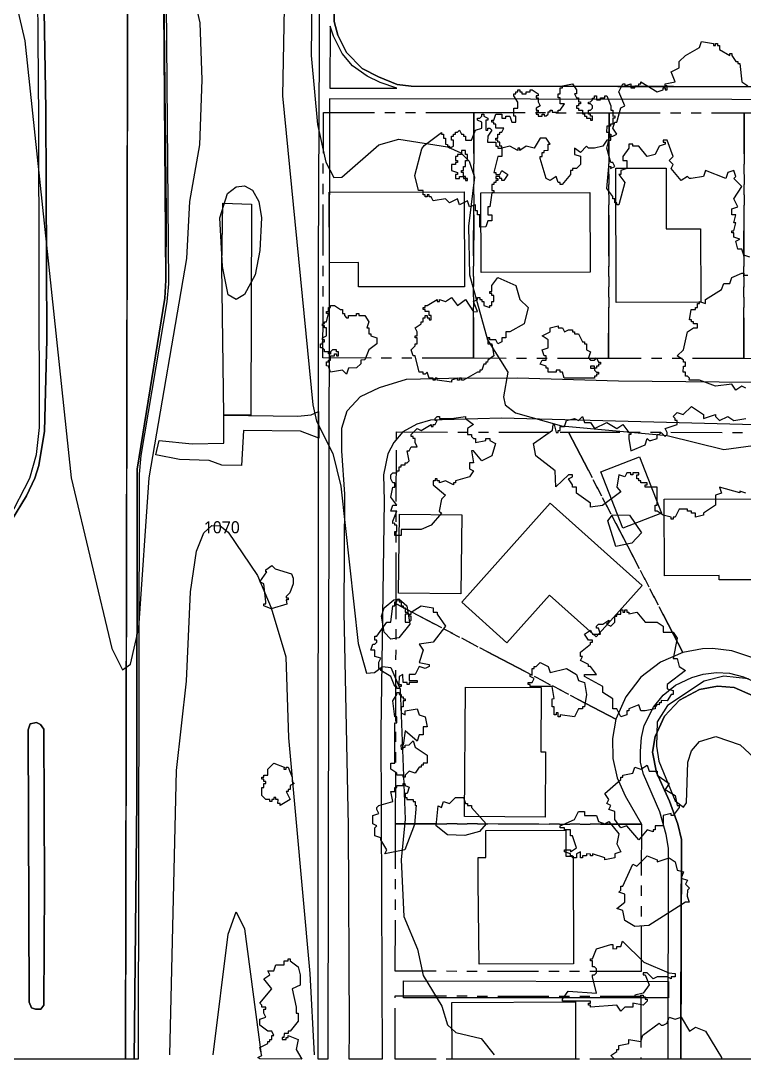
# Model space of a CAD drawing. Header units: metres. Extents: x -550 to 550, y -500 to 950.
# Drawn here: x 142.2 to 231.9, y -500 to -371.2 of the extents above; entities that cross this region are included whole.
import ezdxf
from ezdxf.enums import TextEntityAlignment as Align

# ---------------------------------------------------------------- set-up
doc = ezdxf.new("R2010")
doc.units = ezdxf.units.M
doc.header["$LTSCALE"] = 2
doc.linetypes.add('PHANTOM', pattern=[6.35, 3.175, -0.635, 0.635, -0.635, 0.635, -0.635])
for name, color, linetype in [('SITE-BLDG-EXIST', 7, 'CONTINUOUS'), ('SITE-PATH', 84, 'CONTINUOUS'), ('SITE-PROPERTY', 7, 'PHANTOM'), ('SITE-ROAD-CURB', 7, 'CONTINUOUS'), ('SITE-ROAD-GRAVEL', 32, 'CONTINUOUS'), ('SITE-ROAD-PAVED', 7, 'CONTINUOUS'), ('SITE-TREE-CANOPY', 94, 'CONTINUOUS'), ('TEXT-CONTOUR', 8, 'CONTINUOUS'), ('TOPO-CONTOUR-MAJOR', 8, 'CONTINUOUS'), ('TOPO-CONTOUR-MINOR', 9, 'CONTINUOUS')]:
    doc.layers.add(name, color=color, linetype=linetype)
doc.styles.add('OpenSans', font='OpenSans-Regular.ttf')

msp = doc.modelspace()

# ---------------------------------------------------------------- linework, layer by layer
at = {"layer": 'SITE-BLDG-EXIST'}
for points in [[(215.97, -389.5), (222.22, -389.48), (222.24, -397.01), (226.49, -397.01), (226.5, -406.13), (216.01, -406.15)], [(184.08, -401.2), (180.47, -401.22), (180.46, -392.47), (197.19, -392.43), (197.22, -404.2), (184.09, -404.23)], [(212.79, -402.4), (199.28, -402.44), (199.25, -392.55), (212.76, -392.51)], [(218.93, -425.28), (221.65, -432.29), (216.83, -434.16), (214.12, -427.15)], [(219.24, -441.24), (213.54, -447.63), (207.76, -442.45), (202.48, -448.35), (196.88, -443.33), (207.85, -431.06)], [(236.24, -430.51), (236.27, -440.55), (228.79, -440.57), (228.79, -440.03), (222.02, -440.04), (221.99, -430.56)], [(196.78, -442.29), (189.05, -442.2), (189.16, -432.42), (196.9, -432.51)], [(206.73, -453.91), (206.68, -461.9), (207.27, -461.9), (207.22, -469.97), (197.24, -469.91), (197.34, -453.86)], [(198.93, -477.99), (198.92, -474.97), (199.87, -474.97), (199.86, -471.64), (209.77, -471.59), (209.79, -474.83), (210.7, -474.83), (210.75, -488.18), (199.04, -488.22)], [(195.65, -492.97), (210.97, -492.9), (211, -500), (195.68, -500)]]:
    msp.add_lwpolyline(points, close=True, dxfattribs=at)
at = {"layer": 'SITE-PATH'}
for points in [[(167.38, -420.14), (167.12, -401.64), (167.24, -393.84), (170.83, -393.97), (170.75, -420.13)], [(176.87, -422.1), (169.81, -422.04), (169.58, -426.36), (167.13, -426.32), (165.57, -425.75), (161.89, -425.64), (158.95, -425.05), (159.35, -423.27), (163.46, -423.68), (167.38, -423.59), (167.38, -420.14), (176.54, -420.27), (178.21, -420.09), (179.13, -419.68), (179.14, -422.99)], [(222.49, -490.89), (222.49, -492.37), (189.64, -492.37), (189.64, -490.29), (222.5, -490.35)]]:
    msp.add_lwpolyline(points, close=True, dxfattribs=at)
at = {"layer": 'SITE-PROPERTY'}
for points in [[(198.33, -413.08), (179.67, -413.04), (179.73, -382.58), (198.39, -382.6)], [(215.08, -413.1), (198.33, -413.08), (198.39, -382.6), (215.14, -382.63)], [(231.84, -413.12), (215.08, -413.1), (215.14, -382.63), (231.89, -382.65)], [(250.13, -413.15), (231.84, -413.12), (231.89, -382.65), (250.18, -382.68)], [(224.3, -449.55), (221.5, -450.77), (219.09, -452.64), (217.22, -455.04), (216, -457.83), (188.74, -443.53), (188.78, -422.21), (210.11, -422.24)], [(237.31, -452.75), (232.71, -450.15), (230.38, -449.37), (227.95, -449.08), (226.72, -449.11), (224.3, -449.55), (210.11, -422.24), (237.36, -422.27)], [(215.56, -460.24), (215.6, -462.7), (216.13, -465.09), (217.13, -467.33), (219.15, -470.85), (188.68, -470.81), (188.74, -443.53), (216, -457.83)], [(219.11, -489.13), (188.64, -489.09), (188.68, -470.81), (219.15, -470.85)], [(188.64, -492.15), (219.1, -492.18), (219.09, -500), (188.62, -500)]]:
    msp.add_lwpolyline(points, close=True, dxfattribs=at)
at = {"layer": 'SITE-ROAD-CURB'}
for points in [[(181.22, -292.05), (181.05, -371.3), (181.51, -373), (182.61, -375.17), (184.52, -377.13), (186.56, -378.18), (188.89, -379.11), (190.62, -379.32), (318.75, -379.55)], [(140.74, -432.98), (143.34, -427.93), (144.15, -425), (144.52, -421.64), (144.45, -383.52), (144.02, -332.55), (144.76, -332.56), (144.88, -355.39), (145.31, -382.24), (145.42, -410.75), (145.16, -422.11), (144.43, -426.36), (143.94, -427.95), (142.92, -430.15), (141.06, -433.21)], [(355, -381.2), (180.5, -380.9), (180.29, -500), (179.08, -500), (179.09, -498.25), (179.12, -401.09), (179.39, -338.85)], [(236.38, -456.42), (230.65, -453.89), (228.6, -453.72), (226.35, -454.15), (223.86, -455.47), (222.01, -457.44), (220.86, -459.97), (220.51, -461.91), (221.04, -464.44), (222.64, -468.01), (223.66, -470.85), (224.11, -472.77), (224.05, -500), (222.48, -500), (222.51, -473.82), (222.24, -472.14), (221.42, -469.34), (219.43, -464.65), (219.04, -463.22), (219.02, -461.81), (219.16, -460.11), (219.48, -458.61), (220.64, -456.36), (221.85, -454.86), (223.36, -453.63), (225.42, -452.67), (226.82, -452.25), (228.47, -452.05), (230.08, -452.12), (231.81, -452.6), (236.75, -454.81)]]:
    msp.add_lwpolyline(points, dxfattribs=at)
for points in [[(156.58, -467.79), (156.65, -426.81), (160.07, -405.61), (160.21, -403.38), (159.91, -363.84), (157.11, -336.25), (156.8, -332.61), (157.08, -332.61), (160.21, -363.99), (160.52, -403.85), (160.33, -406.06), (157.1, -425.14), (156.87, -427.46), (156.75, -500), (156.26, -500)], [(188.84, -379.6), (186.77, -378.89), (185.15, -378.09), (183.33, -376.81), (182.06, -375.29), (180.96, -373.12), (180.56, -371.89), (180.51, -379.57)], [(144.04, -493.79), (143.53, -493.62), (143.27, -492.94), (143.14, -459.16), (143.39, -458.39), (144.15, -458.23), (144.66, -458.47), (145.08, -459.06), (145.16, -478.41), (145.05, -493.28), (144.71, -493.78)]]:
    msp.add_lwpolyline(points, close=True, dxfattribs=at)
at = {"layer": 'SITE-ROAD-GRAVEL'}
msp.add_lwpolyline([(237.96, -421.45), (201.82, -420.5), (193.02, -420.77), (191.32, -421.24), (189.59, -422.21), (188.44, -423.53), (187.71, -424.92), (187.18, -427.53), (187.28, -430.76), (186.85, -459.31), (187.02, -500), (182.93, -500), (182.97, -496.29), (182.85, -471.05), (182.3, -444.55), (182.38, -429.91), (182, -424.56), (182.03, -421.76), (182.66, -419.59), (184.31, -417.82), (186.67, -416.68), (190.02, -415.67), (195.26, -415.54), (203.79, -415.52), (216.32, -415.88), (262.15, -416.33)], dxfattribs=at)
at = {"layer": 'SITE-ROAD-PAVED'}
for points in [[(353.18, -379.54), (190.62, -379.32), (188.89, -379.11), (186.56, -378.18), (184.52, -377.13), (182.61, -375.17), (181.51, -373), (181.05, -371.3), (181.22, -292.05)], [(141.06, -433.21), (142.92, -430.15), (143.94, -427.95), (144.43, -426.36), (145.16, -422.11), (145.42, -410.75), (145.31, -382.24), (144.88, -355.39), (144.76, -332.56), (155.52, -332.6), (155.19, -500), (138.53, -500)], [(233.27, -500), (224.05, -500), (224.05, -494.56), (224.11, -472.77), (223.66, -470.85), (222.64, -468.01), (221.04, -464.44), (220.51, -461.91), (220.86, -459.97), (222.01, -457.44), (223.86, -455.47), (226.35, -454.15), (228.6, -453.72), (230.65, -453.89), (236.38, -456.42)]]:
    msp.add_lwpolyline(points, dxfattribs=at)
for points in [[(155.31, -440.73), (155.52, -332.6), (156.8, -332.61), (159.91, -363.84), (160.22, -395.15), (160.21, -403.38), (160.07, -405.61), (156.65, -426.81), (156.58, -467.79), (156.26, -500), (155.19, -500)], [(144.04, -493.79), (144.71, -493.78), (145.05, -493.28), (145.16, -478.41), (145.08, -459.06), (144.66, -458.47), (144.15, -458.23), (143.39, -458.39), (143.14, -459.16), (143.27, -492.94), (143.53, -493.62)]]:
    msp.add_lwpolyline(points, close=True, dxfattribs=at)
at = {"layer": 'SITE-TREE-CANOPY'}
for points in [[(232.6, -400.54), (231.85, -400.29), (231.6, -399.54), (231.1, -399.54), (230.85, -398.54), (231.35, -398.29), (230.6, -398.04), (230.6, -397.54), (230.35, -397.54), (230.35, -397.29), (230.6, -397.29), (230.85, -396.29), (230.6, -396.29), (230.84, -395.29), (230.35, -395.29), (230.35, -394.54), (231.1, -394.29), (230.59, -393.29), (231.6, -391.79), (230.6, -390.8), (230.85, -390.54), (230.6, -389.79), (229.85, -390.04), (229.6, -390.79), (227.09, -389.79), (226.85, -390.53), (225.34, -390.79), (225.1, -390.79), (224.85, -390.54), (224.1, -391.04), (222.85, -389.54), (223.1, -389.04), (222.6, -388.54), (223.1, -388.04), (222.34, -386.04), (221.85, -386.03), (221.85, -386.29), (222.1, -386.29), (222.1, -386.54), (221.35, -386.79), (220.85, -387.79), (219.85, -388.05), (218.85, -386.79), (218.09, -386.79), (218.09, -386.54), (217.6, -386.54), (217.6, -387.04), (216.85, -388.04), (216.85, -388.54), (217.35, -388.54), (217.35, -389.54), (216.59, -389.79), (216.6, -390.29), (216.35, -390.29), (217.1, -391.29), (216.35, -394.04), (216.1, -394.04), (216.1, -393.79), (215.85, -393.79), (215.85, -393.29), (215.6, -393.29), (215.6, -393.03), (214.85, -392.04), (215.1, -389.29), (215.35, -389.29), (215.34, -389.54), (215.85, -389.29), (215.6, -388.79), (215.35, -388.78), (214.85, -387.04), (215.1, -386.04), (215.35, -386.04), (215.35, -385.54), (215.6, -385.54), (216.09, -385.29), (215.6, -384.54), (215.85, -383.79), (216.1, -383.79), (216.6, -382.03), (217.1, -381.79), (216.35, -380.04), (216.85, -379.04), (217.1, -379.04), (217.1, -379.29), (217.84, -379.04), (217.85, -379.54), (218.35, -379.54), (218.35, -379.29), (218.85, -379.29), (218.85, -379.04), (219.09, -379.05), (219.09, -378.79), (221.09, -380.04), (221.85, -379.79), (221.85, -379.54), (222.1, -379.54), (222.1, -379.79), (222.35, -379.79), (222.35, -379.29), (222.1, -379.29), (222.1, -379.04), (223.35, -378.79), (222.85, -377.54), (223.84, -377.04), (223.85, -376.29), (224.6, -375.54), (226.35, -374.54), (226.59, -373.79), (228.1, -374.04), (228.1, -374.28), (228.35, -374.28), (228.35, -374.04), (228.6, -374.04), (228.6, -374.29), (228.85, -374.29), (228.85, -374.79), (230.1, -375.54), (230.1, -375.29), (230.35, -375.29), (230.35, -375.54), (230.85, -376.29), (231.1, -376.29), (231.1, -376.54), (231.35, -376.54), (231.6, -378.79), (232.35, -379.28)], [(232.1, -416.79), (231.6, -416.54), (230.85, -417.04), (230.35, -416.29), (228.35, -416.54), (226.34, -415.78), (225.09, -415.79), (225.1, -415.54), (224.85, -415.29), (224.6, -415.29), (224.6, -414.79), (224.34, -414.79), (224.35, -414.04), (224.6, -414.04), (224.6, -413.54), (224.35, -413.54), (224.35, -413.29), (223.6, -412.79), (224.35, -412.04), (224.85, -409.79), (225.59, -409.29), (226.1, -409.29), (226.1, -408.79), (225.6, -408.79), (225.6, -408.54), (225.35, -408.54), (225.35, -408.29), (225.1, -408.29), (225.34, -407.04), (225.85, -407.04), (225.85, -406.79), (226.1, -406.79), (226.1, -406.28), (226.35, -406.29), (226.35, -406.04), (227.09, -406.29), (227.1, -405.79), (229.1, -404.54), (229.35, -403.79), (230.1, -403.79), (230.35, -403.04), (231.6, -402.54), (231.85, -402.54), (231.85, -402.79), (232.35, -402.79)], [(232.1, -429.79), (231.35, -429.54), (231.35, -429.78), (228.85, -429.04), (229.1, -429.79), (228.35, -430.04), (228.35, -431.29), (226.85, -432.29), (226.85, -432.54), (225.85, -432.79), (225.85, -432.29), (225.35, -432.29), (225.35, -432.04), (224.85, -432.03), (224.85, -431.79), (223.85, -431.79), (223.35, -432.79), (223.1, -432.79), (223.1, -433.04), (222.85, -433.04), (222.85, -432.79), (221.85, -432.54), (221.1, -432.04), (220.85, -432.04), (220.85, -431.28), (221.1, -431.28), (221.1, -429.04), (219.6, -429.04), (219.6, -428.79), (219.85, -428.79), (219.85, -428.54), (219.09, -428.53), (219.1, -428.29), (218.85, -428.29), (218.85, -428.04), (218.6, -428.04), (218.6, -427.54), (218.85, -427.54), (218.85, -427.29), (218.1, -427.29), (218.1, -427.54), (217.85, -427.54), (217.85, -427.29), (217.35, -427.29), (217.1, -427.79), (216.35, -427.54), (216.1, -429.04), (216.6, -429.64), (214.34, -431.35), (212.85, -431.54), (212.85, -431.04), (211.1, -429.79), (211.09, -429.04), (210.6, -429.04), (210.6, -428.79), (210.1, -428.04), (210.6, -427.79), (210.6, -427.54), (210.1, -427.54), (208.54, -429.01), (208.48, -427.03), (206.08, -425.19), (205.79, -423.63), (208.13, -422), (208.2, -421.29), (208.34, -421.29), (208.6, -422.29), (208.85, -422.29), (208.85, -422.04), (209.09, -422.04), (209.1, -421.54), (209.6, -421.54), (209.85, -420.79), (210.85, -420.54), (211.35, -420.79), (211.85, -420.29), (212.1, -421.04), (212.85, -421.04), (213.34, -421.79), (214.85, -421.04), (216.1, -421.79), (216.85, -421.29), (217.6, -422.29), (217.85, -422.29), (217.85, -422.54), (217.6, -422.54), (217.6, -423.04), (217.85, -424.54), (219.6, -423.79), (219.85, -423.04), (220.1, -423.29), (220.34, -423.29), (221.1, -423.04), (221.1, -422.54), (221.35, -422.54), (221.6, -422.29), (222.1, -422.79), (222.35, -422.54), (222.35, -422.29), (222.1, -421.79), (223.6, -421.29), (223.6, -420.79), (223.35, -420.79), (223.35, -420.54), (223.09, -420.29), (223.6, -419.79), (224.34, -420.04), (225.35, -419.04), (226.85, -420.03), (226.84, -420.54), (228.35, -420.04), (228.35, -420.29), (228.85, -420.79), (229.85, -420.29), (230.59, -420.78), (232.1, -420.54)]]:
    msp.add_lwpolyline(points, dxfattribs=at)
for points in [[(214.85, -386.04), (214.35, -386.79), (213.35, -387.04), (212.59, -387.03), (212.35, -386.79), (211.6, -387.55), (210.85, -387.04), (210.85, -387.79), (211.6, -388.03), (211.6, -389.04), (211.1, -389.54), (210.6, -389.54), (210.6, -389.79), (210.35, -389.79), (210.35, -390.29), (209.34, -391.54), (209.1, -391.54), (209.1, -391.29), (208.85, -391.29), (208.59, -390.54), (207.85, -391.04), (207.35, -390.79), (206.6, -388.3), (206.6, -388.04), (206.85, -388.04), (206.85, -387.54), (207.1, -387.54), (207.1, -387.29), (207.6, -387.28), (207.6, -386.54), (207.85, -386.54), (207.35, -385.79), (206.6, -385.79), (205.85, -387.04), (204.85, -386.79), (204.1, -387.29), (204.1, -387.04), (203.85, -387.03), (203.85, -387.29), (202.85, -386.79), (201.85, -387.04), (201.85, -386.79), (201.6, -386.79), (201.6, -386.29), (201.34, -386.29), (201.35, -386.04), (201.1, -386.04), (201.1, -385.79), (201.35, -385.79), (201.35, -385.29), (201.6, -385.29), (201.6, -385.04), (201.85, -385.04), (202.1, -384.54), (201.1, -384.54), (201.09, -384.04), (200.85, -384.04), (200.85, -383.79), (200.6, -383.79), (200.6, -383.54), (200.85, -383.54), (201.1, -382.79), (201.85, -382.79), (201.85, -383.29), (202.35, -383.3), (202.35, -383.04), (202.84, -383.04), (203.1, -383.79), (203.6, -383.79), (203.6, -383.04), (203.35, -383.04), (203.34, -382.04), (203.85, -382.04), (203.84, -381.3), (203.35, -380.54), (203.35, -380.29), (203.6, -380.29), (203.6, -380.04), (203.85, -380.04), (203.85, -379.79), (204.1, -379.79), (204.1, -380.04), (204.34, -380.04), (204.34, -380.29), (204.85, -380.3), (204.85, -380.04), (205.35, -380.04), (205.35, -379.8), (205.6, -379.78), (206.35, -380.29), (206.35, -380.54), (206.1, -380.54), (206.1, -380.79), (206.35, -380.79), (206.34, -381.29), (206.6, -381.79), (206.1, -382.04), (206.1, -382.29), (206.35, -382.29), (206.35, -382.54), (206.1, -382.54), (206.1, -382.79), (206.35, -382.79), (206.35, -383.04), (206.85, -383.05), (206.85, -382.79), (207.1, -382.79), (207.1, -383.03), (207.35, -383.03), (207.6, -382.79), (207.6, -382.53), (207.85, -382.53), (207.85, -382.29), (208.1, -382.29), (208.1, -382.54), (208.85, -382.54), (208.85, -382.29), (209.1, -382.29), (209.6, -381.54), (209.1, -381.54), (209.1, -380.79), (208.85, -380.79), (208.85, -380.29), (209.1, -380.29), (209.1, -379.54), (209.35, -379.54), (209.35, -379.29), (210.6, -379.03), (211.1, -379.79), (211.1, -380.29), (210.85, -380.29), (211.1, -380.79), (211.35, -380.79), (211.35, -381.29), (211.6, -381.29), (211.6, -381.54), (211.34, -381.54), (211.34, -381.79), (211.1, -381.79), (211.1, -382.04), (211.35, -382.04), (211.35, -382.29), (211.85, -382.3), (211.85, -382.78), (212.09, -382.78), (212.09, -383.04), (212.35, -383.04), (212.35, -383.29), (212.85, -383.29), (212.85, -383.54), (213.1, -383.54), (213.1, -383.04), (212.85, -383.04), (212.85, -382.79), (212.6, -382.79), (212.6, -382.29), (212.85, -382.29), (213.1, -382.04), (213.1, -381.79), (212.85, -381.54), (212.59, -381.54), (212.6, -381.3), (212.85, -381.28), (213.09, -381.04), (213.09, -380.8), (213.35, -380.78), (213.35, -380.54), (213.6, -380.54), (213.6, -381.04), (214.1, -381.04), (214.1, -380.79), (214.6, -380.79), (214.6, -380.54), (214.85, -380.54), (215.35, -381.79), (215.35, -382.29), (215.6, -382.29), (215.6, -383.05), (215.84, -383.03), (215.84, -383.29), (215.6, -383.29), (215.6, -384.04), (215.34, -384.03), (215.34, -384.29), (214.85, -384.29), (214.84, -385.04), (215.1, -385.04), (215.1, -385.29), (215.35, -385.29), (215.35, -385.54), (215.1, -385.54), (215.1, -386.04)], [(201.85, -387.04), (201.85, -388.04), (201.35, -388.04), (200.85, -390.03), (201.1, -390.03), (201.1, -390.29), (201.6, -390.29), (201.85, -389.79), (202.6, -390.29), (202.1, -391.04), (201.84, -391.04), (201.84, -390.79), (201.6, -390.79), (201.6, -390.54), (201.1, -390.54), (201.1, -390.79), (201.35, -390.79), (201.35, -391.04), (201.1, -391.04), (201.1, -391.29), (200.85, -391.29), (200.85, -391.54), (200.6, -391.54), (200.6, -392.29), (200.85, -392.29), (200.85, -392.54), (200.6, -392.54), (200.34, -394.29), (200.1, -394.29), (200.1, -395.29), (200.6, -395.28), (200.59, -396.04), (200.1, -396.04), (199.85, -396.79), (199.1, -396.8), (199.1, -395.29), (198.85, -395.29), (198.85, -394.79), (198.59, -394.79), (198.6, -394.04), (197.85, -394.29), (197.6, -393.55), (196.6, -394.04), (196.35, -393.29), (195.34, -393.79), (194.85, -393.29), (193.35, -393.54), (193.1, -393.04), (192.85, -393.04), (192.85, -392.79), (192.6, -392.79), (192.6, -393.04), (192.35, -393.04), (192.35, -392.79), (192.1, -392.79), (192.09, -392.29), (191.53, -392.29), (191.06, -390.41), (191.92, -387.11), (192.21, -386.7), (194.35, -385.06), (194.35, -385.29), (194.6, -385.29), (194.6, -385.79), (194.85, -385.79), (194.85, -386.54), (195.1, -386.55), (195.1, -386.79), (195.35, -386.79), (195.35, -387.04), (195.84, -386.79), (195.85, -386.03), (195.6, -386.03), (195.6, -385.54), (195.85, -385.55), (195.85, -385.29), (196.1, -385.29), (196.1, -385.04), (196.35, -385.05), (196.6, -384.79), (196.85, -385.29), (197.1, -385.29), (197.1, -385.54), (197.35, -385.54), (197.35, -386.04), (198.1, -386.04), (198.6, -384.79), (199.35, -384.54), (199.35, -383.79), (198.85, -383.54), (198.85, -383.29), (199.1, -383.29), (199.35, -383.04), (199.35, -382.79), (199.6, -382.79), (199.6, -383.04), (200.1, -383.29), (200.1, -383.54), (199.85, -383.54), (199.85, -384.79), (200.1, -384.79), (200.1, -384.54), (200.35, -384.54), (200.6, -384.79), (200.1, -385.54), (200.09, -386.28), (201.1, -386.29), (201.1, -386.79), (201.35, -386.79), (201.35, -387.04)], [(197.1, -390.29), (197.1, -390.04), (196.85, -390.04), (196.85, -389.78), (197.1, -389.78), (197.1, -389.28), (197.34, -389.28), (197.35, -388.54), (197.6, -388.54), (197.6, -387.79), (197.35, -387.79), (197.35, -387.29), (196.85, -387.29), (196.85, -387.79), (196.35, -387.79), (196.35, -388.04), (196.1, -388.04), (196.1, -388.54), (196.35, -388.54), (196.35, -388.79), (196.1, -388.79), (196.09, -389.04), (195.6, -389.04), (195.6, -389.79), (196.35, -390.04), (196.35, -390.28), (196.1, -390.3), (196.1, -390.78), (196.6, -390.79), (196.6, -390.54), (197.1, -390.54)], [(197.1, -390.79), (197.35, -390.79), (197.35, -390.54), (197.1, -390.54)], [(197.35, -391.04), (197.6, -391.04), (197.6, -390.79), (197.35, -390.79)], [(204.1, -405.79), (205.1, -406.79), (204.6, -408.79), (202.85, -409.79), (202.35, -409.79), (202.35, -410.54), (201.85, -410.54), (201.85, -411.04), (201.35, -411.29), (201.1, -410.79), (200.34, -410.79), (200.34, -410.53), (200.1, -410.53), (200.1, -411.29), (200.6, -411.29), (200.85, -412.79), (200.1, -413.29), (200.09, -413.54), (199.85, -413.54), (199.85, -413.79), (199.6, -413.79), (199.35, -414.54), (199.1, -414.54), (199.1, -414.79), (198.85, -414.79), (197.1, -415.79), (196.85, -415.79), (196.85, -415.54), (196.59, -415.54), (196.59, -415.79), (196.35, -415.79), (196.35, -415.54), (195.6, -415.79), (195.6, -416.03), (193.85, -415.79), (193.85, -415.54), (193.6, -415.54), (193.6, -415.79), (193.35, -415.79), (193.35, -415.54), (192.84, -415.54), (192.6, -414.79), (192.35, -415.04), (192.1, -415.04), (192.1, -414.78), (191.6, -414.79), (191.1, -412.79), (190.85, -412.79), (190.59, -412.04), (191.1, -411.54), (191.1, -411.29), (191.35, -411.29), (191.35, -410.53), (191.09, -410.55), (191.1, -410.29), (191.35, -410.29), (191.35, -409.79), (191.1, -409.29), (191.85, -408.79), (191.85, -408.54), (192.09, -408.54), (192.1, -408.04), (192.35, -408.04), (192.35, -407.79), (192.59, -407.79), (192.6, -408.04), (192.85, -408.04), (192.85, -408.29), (193.1, -408.29), (193.1, -407.79), (192.85, -407.79), (192.85, -407.29), (192.35, -407.29), (192.35, -407.04), (192.1, -407.04), (192.1, -406.79), (192.35, -406.79), (192.35, -406.54), (192.6, -406.54), (193.85, -405.79), (193.85, -406.04), (194.1, -406.04), (194.1, -405.79), (194.85, -406.04), (195.6, -405.55), (196.35, -406.54), (197.34, -405.79), (198.35, -407.3), (198.85, -407.28), (198.35, -406.04), (198.85, -405.79), (198.85, -405.54), (199.1, -405.54), (199.1, -405.79), (199.35, -405.79), (199.35, -406.04), (199.6, -406.04), (199.6, -406.54), (200.35, -406.79), (200.35, -406.54), (200.6, -406.54), (200.6, -406.04), (200.85, -406.04), (200.85, -405.28), (200.6, -405.28), (200.6, -405.04), (200.34, -405.04), (200.34, -404.79), (200.6, -404.8), (200.6, -404.04), (201.34, -403.04), (203.6, -404.04)], [(181.85, -407.04), (182.1, -407.04), (182.1, -407.54), (182.35, -407.54), (182.35, -407.79), (182.6, -408.04), (182.85, -408.04), (182.85, -407.79), (183.85, -407.79), (183.85, -407.54), (184.1, -407.54), (184.1, -407.79), (184.85, -407.79), (185.35, -408.54), (185.1, -409.29), (185.34, -409.29), (185.35, -410.04), (185.6, -410.04), (185.6, -410.29), (186.35, -410.54), (186.35, -411.28), (185.35, -412.04), (184.85, -413.28), (184.35, -413.3), (184.35, -413.78), (183.85, -414.28), (182.84, -414.29), (182.6, -415.04), (182.1, -414.54), (180.6, -414.79), (180.35, -414.04), (180.1, -414.03), (180.1, -413.53), (180.35, -413.53), (180.35, -413.29), (180.6, -413.29), (180.6, -412.79), (181.1, -412.79), (181.1, -412.53), (181.35, -412.53), (181.35, -412.79), (181.6, -412.79), (181.6, -412.29), (181.34, -412.29), (181.34, -412.03), (180.85, -412.04), (180.6, -412.29), (180.6, -412.55), (180.35, -412.54), (180.35, -412.29), (179.85, -412.29), (179.85, -412.04), (179.6, -411.79), (179.35, -411.79), (179.35, -411.29), (179.6, -411.29), (179.6, -411.04), (179.85, -411.04), (179.85, -410.79), (179.6, -410.79), (179.6, -410.54), (180.1, -410.29), (180.1, -409.29), (179.85, -409.28), (179.85, -409.04), (179.6, -409.04), (179.6, -408.8), (179.85, -408.78), (179.85, -408.54), (180.1, -408.54), (180.35, -407.54), (180.1, -407.54), (180.1, -407.29), (180.35, -407.29), (180.35, -406.79), (180.6, -406.79), (180.6, -406.54), (181.1, -406.54)], [(213.35, -414.54), (213.6, -414.79), (213.84, -414.79), (213.84, -415.03), (213.6, -415.03), (213.6, -415.29), (213.35, -415.29), (213.35, -415.53), (209.59, -415.54), (209.35, -414.78), (209.1, -414.8), (209.1, -414.54), (208.6, -414.54), (208.6, -414.79), (207.6, -414.79), (207.59, -414.29), (207.35, -414.29), (207.35, -414.04), (206.6, -413.79), (206.84, -413.29), (207.35, -413.29), (207.35, -412.79), (207.1, -412.79), (206.85, -412.04), (207.6, -411.79), (207.6, -410.79), (206.85, -410.29), (207.85, -409.79), (207.85, -409.29), (208.84, -409.04), (208.84, -409.29), (209.35, -409.29), (209.6, -409.79), (210.1, -409.53), (210.6, -409.54), (210.6, -409.79), (210.85, -409.79), (210.84, -410.04), (211.35, -410.04), (211.85, -411.04), (212.1, -411.04), (212.1, -411.29), (212.35, -411.3), (212.35, -412.04), (212.85, -412.29), (212.6, -413.04), (212.85, -413.29), (213.35, -413.29), (213.6, -413.04), (213.85, -413.54), (214.1, -413.54), (214.1, -413.79), (213.85, -413.79), (213.85, -414.04), (213.6, -414.04), (213.6, -414.29), (213.35, -414.29)], [(213.35, -414.04), (212.85, -414.04), (212.85, -414.29), (213.35, -414.29)], [(199.35, -425.8), (198.35, -424.54), (198.1, -424.54), (198.35, -426.04), (197.85, -426.04), (197.84, -426.79), (198.35, -427.04), (197.85, -427.78), (196.1, -428.29), (196.1, -428.54), (195.85, -428.54), (195.85, -428.79), (194.85, -428.29), (194.1, -428.54), (194.1, -428.29), (193.85, -428.29), (193.85, -428.04), (193.6, -428.03), (193.6, -428.29), (193.35, -428.29), (193.35, -428.79), (194.85, -430.04), (194.35, -430.54), (194.09, -432.04), (194.35, -432.28), (193.09, -433.79), (191.85, -434.3), (189.35, -434.29), (189.35, -435.04), (188.6, -435.04), (188.6, -434.54), (188.84, -434.54), (188.85, -433.79), (188.6, -433.79), (188.6, -433.53), (188.35, -433.55), (188.35, -433.29), (188.85, -432.04), (188.1, -432.04), (188.35, -431.29), (188.85, -431.29), (188.1, -430.29), (188.35, -429.04), (188.6, -429.04), (188.6, -428.54), (188.35, -428.54), (188.09, -428.04), (188.1, -427.54), (188.35, -427.29), (188.85, -427.29), (188.85, -427.04), (189.1, -427.04), (189.1, -426.54), (189.35, -426.54), (189.35, -426.29), (189.85, -426.29), (189.85, -426.04), (190.1, -426.04), (190.34, -425.79), (190.1, -424.54), (190.35, -424.54), (190.6, -424.04), (191.34, -424.04), (191.1, -423.54), (191.1, -423.04), (190.85, -423.04), (190.85, -422.79), (190.59, -422.79), (190.59, -422.54), (191.35, -421.79), (191.85, -422.04), (193.1, -421.29), (193.1, -421.54), (193.35, -421.54), (193.35, -421.29), (193.6, -421.29), (193.85, -420.79), (193.6, -420.79), (193.6, -420.54), (193.85, -420.29), (194.1, -420.29), (194.1, -420.54), (195.6, -420.54), (197.35, -420.29), (197.35, -420.54), (198.35, -421.29), (197.6, -421.79), (197.6, -422.54), (198.1, -422.53), (198.1, -422.79), (198.35, -423.04), (198.6, -423.04), (198.6, -423.54), (199.85, -423.29), (199.85, -423.04), (200.35, -423.04), (200.35, -423.29), (201.07, -423.65), (200.61, -425.16)], [(219.16, -434.73), (217.96, -436.01), (215.98, -436.43), (214.99, -433.25), (215.56, -432.47), (217.68, -432.54)], [(172.35, -443.54), (172.6, -443.54), (172.6, -443.29), (172.35, -441.04), (171.85, -440.79), (172.73, -439.54), (172.6, -439.54), (172.6, -439.29), (173.35, -438.79), (173.75, -439.2), (175.77, -439.81), (175.98, -440.35), (175.99, -441.03), (175.55, -442.15), (175.1, -442.62), (175.1, -442.79), (175.35, -442.79), (175.35, -443.04), (175.1, -443.04), (175.19, -443.57), (173.26, -444.16), (172.35, -443.79)], [(189.1, -443.29), (189.35, -443.29), (189.35, -443.79), (189.6, -443.79), (189.6, -444.04), (189.85, -444.04), (189.85, -444.54), (190.1, -444.54), (190.1, -444.79), (189.85, -444.79), (189.85, -445.79), (190.35, -445.8), (190.6, -445.54), (190.59, -445.04), (190.35, -445.04), (190.35, -444.79), (190.59, -444.79), (190.59, -444.54), (191.85, -443.79), (193.35, -444.04), (193.35, -444.54), (193.85, -444.54), (193.85, -444.79), (194.85, -446.29), (193.35, -448.29), (191.6, -448.54), (192.1, -449.29), (191.6, -450.79), (192.85, -451.04), (192.85, -451.29), (192.35, -451.54), (191.6, -451.29), (191.1, -452.29), (190.35, -452.29), (190.35, -453.04), (191.35, -453.04), (191.35, -453.29), (190.34, -453.29), (190.34, -453.54), (190.1, -453.54), (190.1, -453.29), (189.6, -453.29), (189.59, -452.29), (189.1, -452.53), (189.09, -453.54), (189.35, -453.54), (189.35, -453.79), (189.1, -453.79), (189.1, -454.04), (188.85, -454.04), (188.85, -453.79), (188.6, -453.79), (188.1, -452.54), (186.85, -451.79), (186.85, -451.54), (186.6, -451.54), (186.6, -450.78), (186.85, -450.28), (186.1, -450.04), (186.1, -449.29), (185.6, -449.29), (185.85, -448.54), (186.09, -448.54), (186.35, -448.29), (186.35, -448.04), (186.1, -448.04), (186.1, -447.54), (186.35, -447.54), (187.59, -445.79), (188.1, -445.79), (188.35, -443.79), (188.59, -443.79), (188.59, -443.29), (188.85, -443.29), (188.85, -443.03), (189.1, -443.03)], [(217.35, -444.54), (217.6, -444.54), (217.6, -444.78), (218.6, -444.54), (219.6, -445.79), (221.1, -445.79), (221.85, -446.29), (221.85, -447.04), (223.1, -447.04), (223.6, -447.8), (223.1, -450.29), (223.6, -450.29), (223.85, -451.29), (224.6, -451.79), (222.35, -453.54), (222.35, -454.05), (223.1, -454.29), (223.1, -454.79), (222.85, -454.79), (222.35, -455.54), (221.6, -455.53), (221.6, -455.79), (221.35, -455.79), (221.35, -456.04), (221.1, -456.03), (220.85, -456.29), (220.85, -456.53), (219.6, -456.79), (219.1, -456.79), (218.85, -456.04), (217.6, -456.54), (217.6, -456.79), (217.35, -456.79), (217.34, -457.29), (216.6, -457.54), (216.1, -456.54), (215.6, -456.54), (215.6, -455.29), (214.35, -454.54), (214.35, -453.79), (212.1, -452.54), (212.1, -452.29), (213.6, -452.29), (212.85, -451.29), (212.6, -451.29), (212.6, -451.04), (211.6, -450.54), (211.85, -450.04), (211.59, -450.04), (211.6, -449.54), (212.85, -448.54), (212.85, -448.29), (213.1, -448.29), (213.1, -448.04), (212.59, -448.04), (212.1, -447.29), (212.85, -446.79), (213.1, -447.29), (214.1, -447.29), (213.85, -446.54), (213.6, -446.54), (213.6, -446.29), (213.85, -446.04), (214.35, -446.04), (215.1, -445.54), (215.1, -445.79), (214.84, -446.04), (215.35, -446.29), (215.85, -445.79), (215.85, -445.04), (216.1, -445.04), (216.1, -444.79), (216.59, -444.79), (216.6, -444.29), (216.85, -444.29), (216.85, -444.54), (217.1, -444.54), (217.1, -444.29), (217.35, -444.29)], [(207.85, -452.04), (209.85, -451.54), (211.1, -452.28), (211.34, -453.04), (212.1, -453.29), (212.35, -454.79), (212.1, -456.29), (211.85, -456.29), (211.85, -456.53), (211.35, -456.55), (210.85, -457.53), (209.1, -457.29), (209.1, -457.54), (208.85, -457.54), (208.85, -457.04), (208.6, -457.04), (208.6, -457.29), (208.35, -457.29), (208.35, -456.29), (208.1, -456.29), (208.1, -455.3), (208.35, -455.28), (208.1, -453.79), (205.35, -453.79), (205.35, -453.55), (205.1, -453.54), (205.1, -453.29), (205.6, -453.29), (205.85, -452.79), (205.35, -452.54), (205.35, -452.29), (205.6, -452.29), (205.59, -451.54), (205.85, -451.54), (205.85, -451.29), (206.1, -451.29), (206.6, -450.79), (207.6, -451.29)], [(189.1, -454.79), (189.35, -454.79), (189.35, -455.04), (189.6, -455.04), (189.6, -455.29), (189.85, -455.29), (189.85, -455.54), (189.6, -455.54), (189.6, -456.29), (189.35, -456.29), (189.35, -457.04), (189.85, -457.29), (189.85, -456.78), (191.35, -456.54), (191.6, -457.29), (192.35, -457.54), (192.6, -458.79), (192.1, -458.79), (192.1, -459.79), (191.6, -459.79), (191.35, -460.54), (189.85, -459.29), (189.6, -461.04), (189.34, -461.04), (189.35, -461.54), (189.6, -461.55), (189.6, -461.29), (189.85, -461.29), (189.85, -461.04), (190.35, -461.03), (190.85, -460.53), (191.1, -461.29), (192.59, -462.29), (192.6, -463.28), (192.1, -463.29), (192.09, -463.54), (191.85, -463.54), (191.85, -463.8), (191.6, -463.79), (191.1, -464.54), (190.34, -464.29), (189.85, -464.79), (189.85, -465.04), (189.6, -465.04), (189.6, -464.79), (188.85, -464.79), (188.85, -464.54), (188.1, -464.04), (188.1, -463.29), (188.6, -463.29), (188.6, -458.28), (188.85, -458.29), (188.85, -457.54), (188.6, -457.54), (188.35, -455.54), (188.85, -454.79), (188.85, -454.54), (189.1, -454.54)], [(174.84, -464.04), (175.1, -464.04), (175.1, -463.78), (175.35, -463.79), (175.85, -465.04), (175.85, -465.54), (176.1, -465.79), (175.6, -466.04), (175.6, -466.54), (175.35, -466.54), (175.35, -466.79), (175.1, -466.79), (175.6, -467.79), (174.35, -468.54), (174.35, -468.29), (174.09, -468.29), (174.1, -467.79), (173.85, -467.79), (173.85, -467.54), (173.6, -467.54), (173.6, -467.79), (173.35, -467.79), (173.35, -468.04), (173.1, -468.04), (173.1, -467.79), (172.6, -467.79), (172.09, -467.28), (172.1, -466.29), (172.35, -466.3), (172.35, -465.79), (172.6, -465.79), (172.6, -465.54), (172.35, -465.54), (172.35, -465.29), (172.1, -465.29), (172.1, -465.04), (172.35, -465.04), (172.35, -464.79), (172.85, -464.79), (172.85, -464.04), (173.6, -463.29), (174.85, -463.78)], [(220.1, -464.29), (221.1, -464.29), (221.1, -464.79), (222.6, -465.79), (222.09, -466.54), (223.35, -467.29), (223.59, -468.54), (223.85, -468.54), (223.85, -468.79), (223.09, -469.79), (222.85, -469.79), (222.85, -469.54), (221.84, -469.78), (221.85, -471.04), (220.85, -471.04), (220.84, -471.54), (220.6, -471.54), (220.6, -471.79), (219.85, -471.54), (218.85, -472.8), (217.35, -471.04), (216.6, -471.29), (215.85, -470.29), (215.85, -469.29), (215.1, -469.04), (215.35, -468.54), (214.85, -468.29), (215.1, -467.78), (214.6, -467.04), (216.6, -465.3), (216.6, -465.04), (216.85, -465.04), (216.85, -464.79), (218.1, -464.54), (218.35, -463.78), (219.1, -464.04), (219.85, -463.54)], [(187.35, -474.53), (187.6, -474.03), (186.85, -472.79), (186.85, -472.54), (186.1, -472.29), (186.1, -471.29), (186.35, -471.04), (185.85, -470.8), (185.85, -469.79), (186.59, -469.54), (186.35, -469.04), (186.35, -468.79), (186.6, -468.54), (188.35, -468.04), (188.09, -466.79), (188.6, -466.79), (188.6, -466.29), (188.85, -466.29), (188.85, -466.04), (189.6, -466.04), (189.6, -465.79), (189.84, -465.79), (189.85, -466.04), (190.35, -466.28), (190.1, -467.04), (189.85, -467.04), (189.85, -467.54), (190.09, -467.54), (190.09, -467.79), (190.85, -467.79), (190.85, -468.04), (191.1, -468.04), (191.1, -468.54), (191.22, -468.5), (191.02, -470.9), (189.82, -474.02)], [(199.09, -471.75), (197.25, -472.24), (195.13, -472.18), (193.71, -471.04), (193.95, -468.59), (194.35, -468.79), (194.6, -468.04), (195.35, -468.29), (196.1, -467.54), (197.1, -467.54), (197.35, -468.29), (197.59, -468.29), (197.59, -468.54), (198.1, -468.54), (198.1, -468.79), (199.9, -470.8)], [(212.1, -469.79), (213.6, -469.79), (213.85, -470.54), (214.6, -470.79), (215.1, -470.54), (216.35, -472.04), (216.09, -473.29), (216.6, -474.29), (215.85, -474.54), (215.85, -475.04), (214.6, -475.29), (214.6, -475.04), (213.09, -474.53), (213.1, -474.79), (212.85, -474.79), (212.85, -474.55), (212.35, -474.54), (212.35, -474.79), (211.85, -474.79), (211.85, -475.04), (211.6, -475.04), (211.6, -474.29), (211.1, -474.54), (211.1, -475.04), (210.6, -475.04), (210.6, -474.79), (210.35, -474.79), (210.35, -474.54), (209.6, -474.29), (209.6, -474.04), (210.35, -474.04), (210.35, -474.29), (211.1, -473.79), (210.6, -472.3), (210.35, -472.29), (210.35, -471.54), (209.6, -471.54), (209.6, -471.29), (209.1, -471.29), (209.1, -471.04), (210.85, -470.29), (211.35, -469.29), (212.1, -469.29)], [(224.6, -480.54), (220.06, -483.43), (218.35, -483.55), (217.1, -482.79), (216.85, -481.54), (216.1, -481.29), (217.1, -480.54), (217.1, -479.55), (216.35, -479.29), (216.6, -479.04), (216.6, -478.54), (216.85, -478.54), (218.1, -475.79), (218.6, -476.04), (219.85, -474.79), (221.1, -475.29), (221.1, -475.53), (222.6, -475.04), (223.35, -475.54), (223.6, -476.54), (224.35, -476.78), (224.1, -477.54), (224.85, -477.79), (224.6, -478.29), (225.1, -478.79), (224.85, -479.04), (224.84, -479.79), (225.09, -480.51)], [(223.35, -489.54), (223.35, -489.79), (222.84, -489.79), (222.85, -490.04), (222.35, -489.79), (221.1, -489.8), (220.6, -490.04), (219.85, -489.29), (219.35, -489.29), (219.35, -489.54), (219.6, -489.54), (220.1, -490.79), (219.35, -491.8), (218.35, -492.04), (218.35, -492.29), (219.1, -492.28), (219.1, -492.04), (219.35, -492.04), (219.35, -492.28), (219.6, -492.28), (219.6, -492.54), (219.85, -492.54), (219.85, -492.79), (219.35, -493.29), (218.1, -493.04), (218.1, -493.54), (217.09, -493.54), (216.6, -494.04), (216.1, -493.29), (212.85, -493.54), (212.85, -493.29), (212.6, -493.29), (212.6, -493.04), (212.85, -493.04), (212.85, -492.79), (209.35, -492.79), (209.35, -492.54), (210.09, -491.54), (213.6, -491.79), (213.1, -489.78), (213.1, -489.54), (213.35, -489.54), (213.6, -489.28), (213.6, -488.78), (213.35, -488.54), (213.1, -488.54), (213.1, -487.79), (212.85, -487.79), (212.85, -487.54), (213.1, -487.54), (213.6, -486.29), (215.35, -485.79), (215.59, -485.79), (215.6, -486.3), (216.1, -486.28), (216.1, -486.04), (216.6, -486.04), (216.82, -485.37), (219.47, -487.98), (222.56, -489.27), (223.35, -489.35)], [(171.84, -499.95), (171.6, -499.79), (172.1, -499.54), (171.85, -498.54), (172.85, -498.04), (172.85, -497.79), (173.09, -497.79), (173.1, -497.54), (173.35, -497.54), (173.35, -497.04), (173.59, -497.04), (173.35, -496.54), (172.85, -496.54), (171.85, -495.79), (171.85, -495.04), (172.6, -494.79), (172.35, -494.29), (172.35, -493.79), (172.59, -493.79), (172.59, -493.54), (172.1, -493.54), (172.1, -493.29), (171.85, -493.04), (173.35, -491.29), (172.35, -490.04), (173.1, -489.54), (172.85, -489.04), (173.6, -489.04), (173.84, -488.29), (174.85, -488.29), (174.85, -487.79), (175.35, -487.79), (175.35, -487.55), (175.59, -487.53), (175.6, -487.79), (176.6, -488.54), (176.85, -489.54), (176.85, -490.8), (175.85, -491.29), (176.35, -493.54), (176.35, -494.29), (176.6, -494.29), (176.6, -495.29), (175.6, -496.54), (175.35, -496.54), (175.35, -496.79), (174.85, -496.79), (174.84, -497.29), (174.6, -497.29), (174.6, -497.54), (175.1, -497.55), (175.1, -497.29), (175.35, -497.29), (175.35, -497.04), (176.6, -497.54), (176.35, -498.79), (177.07, -500)], [(215.35, -499.54), (216.1, -499.04), (216.1, -498.79), (216.35, -498.79), (216.35, -498.29), (217.59, -498.04), (217.6, -497.54), (219.1, -497.79), (219.34, -497.03), (221.35, -495.54), (221.6, -495.79), (221.85, -495.79), (222.35, -495.54), (222.6, -494.79), (223.35, -495.04), (224.1, -494.79), (225.1, -496.54), (225.85, -496.04), (227.1, -496.54), (229.1, -499.79), (229.06, -500), (215.81, -500)]]:
    msp.add_lwpolyline(points, close=True, dxfattribs=at)
at = {"layer": 'TOPO-CONTOUR-MAJOR'}
msp.add_lwpolyline([(167.84, -392.65), (168.93, -391.8), (169.94, -391.68), (170.95, -392.22), (171.74, -393.65), (172.05, -395.67), (171.86, -399.7), (171.25, -402.72), (169.94, -405.18), (168.93, -405.77), (167.93, -405.19), (167.22, -401.71), (166.87, -395.67)], close=True, dxfattribs=at)
msp.add_lwpolyline([(160.67, -499.45), (161.52, -464.19), (162.76, -453.1), (163.23, -442.02), (163.98, -436.98), (164.9, -434.71), (165.91, -433.82), (166.92, -433.87), (167.93, -434.62), (171.56, -440), (173.25, -444.03), (175.07, -450.08), (175.42, -460.16), (178.04, -489.38), (178.6, -499.45)], dxfattribs=at)
at = {"layer": 'TOPO-CONTOUR-MINOR'}
for points in [[(178.68, -336.22), (178.2, -375.52), (179.01, -384.08), (180.02, -388.75), (181.02, -390.64), (182.03, -390.6), (186.61, -386.6), (189.09, -385.89), (195.13, -386.87), (196.77, -387.61), (197.78, -388.62), (198.45, -390.63), (197.72, -396.68), (197.86, -402.72), (200.08, -410.78), (202.58, -414.81), (202.04, -417.84), (202.25, -418.84), (203.54, -419.85), (209.24, -421.47), (222.34, -422.64), (229.39, -424.38), (241.48, -422.75)], [(175.4, -341.26), (174.67, -380.55), (178.4, -418.84), (178.87, -420.86), (180.9, -424.89), (181.89, -428.92), (184.05, -448.46), (185.05, -452.14), (186.06, -452.05), (187.07, -451.31), (188.08, -451.42), (189.26, -454.11), (189.85, -470.23), (189.37, -475.27), (189.69, -482.32), (191.39, -486.35), (192.11, -489.61), (194.39, -493.41), (195.13, -495.75), (196.14, -496.69), (199.27, -497.44), (200.9, -499.45)], [(141.73, -369.46), (142.73, -373.71), (148.44, -427.91), (153.5, -449.07), (154.83, -451.7), (155.83, -450.99), (156.84, -446.49), (158.12, -427.91), (162.79, -400.71), (163.16, -393.65), (164.41, -386.6), (164.69, -378.54), (164.46, -371.49), (162.89, -364.59)], [(232.41, -452.83), (229.39, -452.49), (226.92, -453.1), (222.4, -456.13), (221.12, -458.14), (221.02, -461.16), (221.33, -463.04), (223.34, -467.97), (224.35, -468.74), (224.76, -468.22), (224.89, -463.18), (225.36, -461.76), (226.37, -460.59), (228.38, -459.99), (231.41, -461), (233.72, -463.18)], [(166.08, -499.45), (167.93, -484.49), (168.93, -481.71), (169.94, -483.82), (172.01, -499.45)]]:
    msp.add_lwpolyline(points, dxfattribs=at)
msp.add_lwpolyline([(188.46, -443.03), (189.09, -442.9), (190.09, -443.79), (190.44, -446.05), (189.09, -447.75), (188.08, -447.9), (187.27, -447.06), (186.92, -445.04), (187.27, -444.03)], close=True, dxfattribs=at)

# ---------------------------------------------------------------- texts
at = {"layer": 'TEXT-CONTOUR', "style": 'OpenSans'}
msp.add_text('1070', height=1.5, dxfattribs=at).set_placement((167.13, -434.03), align=Align.MIDDLE_CENTER)

doc.saveas('drawing.dxf')
